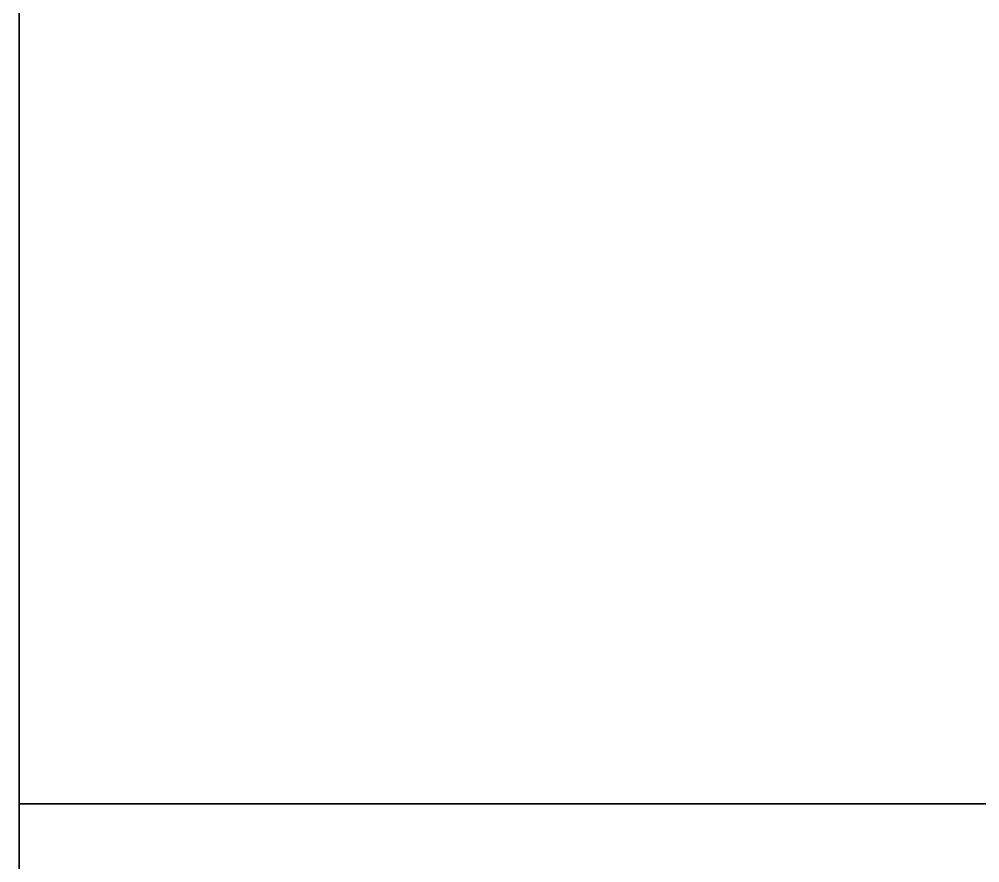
# Model space of a CAD drawing. Header units: millimetres. Extents: x -4391136 to -1798569, y -886572 to -291056.
# Drawn here: x -2305074.6 to -2304774.6, y -354335.3 to -354071.7 of the extents above; entities that cross this region are included whole.
import ezdxf

# ---------------------------------------------------------------- set-up
doc = ezdxf.new("R2010")
doc.units = ezdxf.units.MM
doc.layers.add('_PP-Dim', color=1, linetype='Continuous')
doc.layers.add('Xref-C-1-PP17-AR-2214-01-B$0$A-GLAZ-CURT', color=251, linetype='Continuous')

# ---------------------------------------------------------------- blocks, each defined once
blk = doc.blocks.new('Xref-C-1-PP17-AR-2214-01-B$0$DPA_CP_Entrance Canopy Curve_Ent 2_middle - Entrance Canopy Curve R1 Frame-V28-ENTRANCE 2 - LOWER ROOF FLOOR PLAN01-flat-1')
at = {"layer": 'Xref-C-1-PP17-AR-2214-01-B$0$A-GLAZ-CURT', "lineweight": 35}
for p, q in [((-2737142.74, -516613.04), (-2737142.74, -516587.91)), ((-2738542.74, -516613.04), (-2737142.74, -516613.04))]:
    blk.add_line(p, q, dxfattribs=at)
at = {"layer": 'Xref-C-1-PP17-AR-2214-01-B$0$A-GLAZ-CURT'}
for p, q in [((-2737142.74, -518398.86), (-2737142.74, -516587.91)), ((-2737142.74, -516613.04), (-2737142.74, -518403.4))]:
    blk.add_line(p, q, dxfattribs=at)
blk = doc.blocks.new('W-1-PP17-ENT2_REV00_20260526-152612_EX_LOPF-1')
at = {"rotation": 270}
blk.add_blockref('Xref-C-1-PP17-AR-2214-01-B$0$DPA_CP_Entrance Canopy Curve_Ent 2_middle - Entrance Canopy Curve R1 Frame-V28-ENTRANCE 2 - LOWER ROOF FLOOR PLAN01-flat-1', (496648.95, -2740142.74), dxfattribs=at)

msp = doc.modelspace()

# ---------------------------------------------------------------- block references
at = {"layer": '_PP-Dim', "rotation": 270}
msp.add_blockref('W-1-PP17-ENT2_REV00_20260526-152612_EX_LOPF-1', (-2302074.57, -374281.04), dxfattribs=at)

doc.saveas('drawing.dxf')
